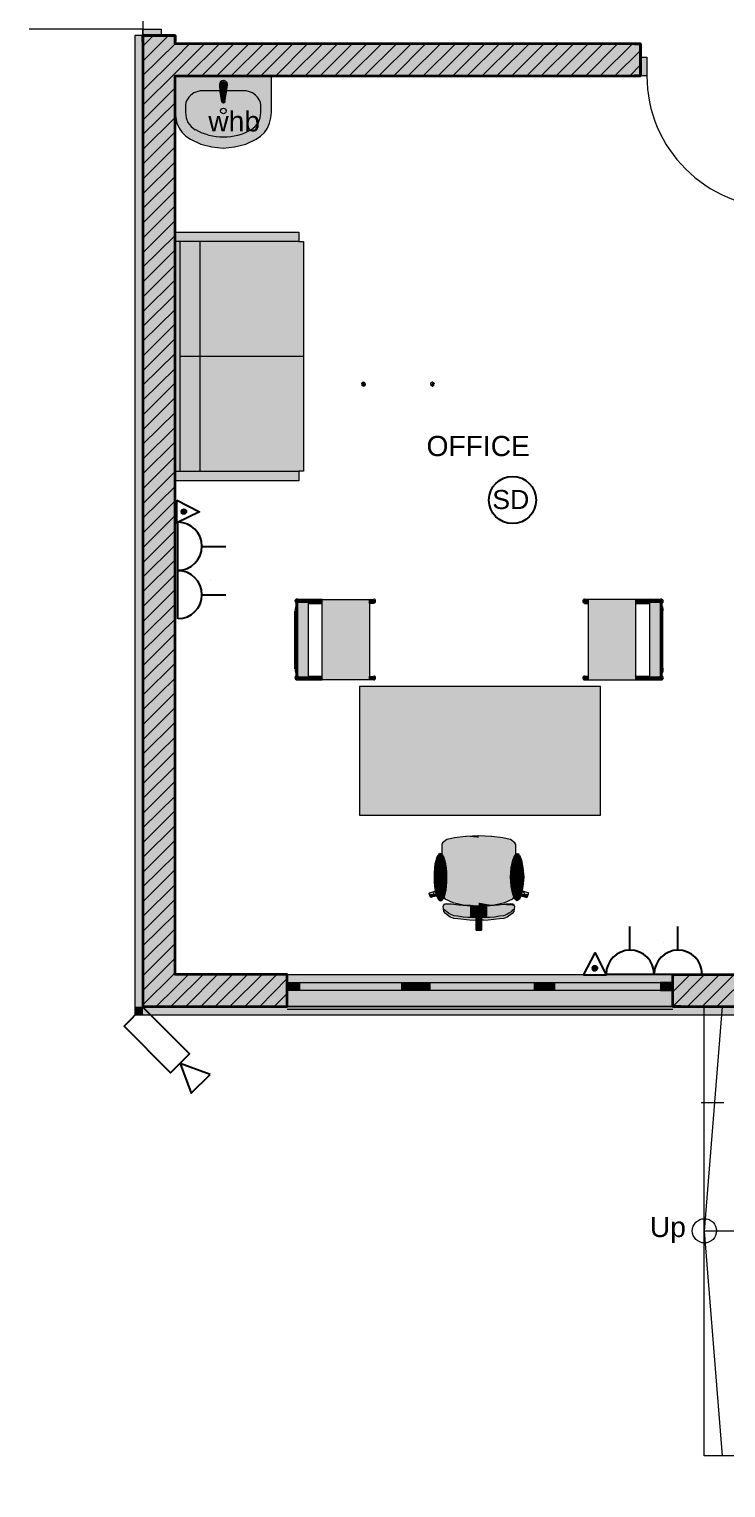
# Model space of a CAD drawing. Header units: inches. Extents: x 1845 to 54835, y 15201 to 50607.
# Drawn here: x 1845 to 10528, y 15804 to 33993 of the extents above; entities that cross this region are included whole.
import ezdxf

# ---------------------------------------------------------------- set-up
doc = ezdxf.new("R2010")
doc.units = ezdxf.units.IN
doc.header["$MEASUREMENT"] = 0
doc.layers.add('PDF_Geometry', color=7, linetype='Continuous', true_color=0xfd8379)
doc.layers.add('PDF_Solid Fills', color=7, linetype='Continuous', true_color=0xffffff)
doc.layers.add('PDF_Text', color=7, linetype='Continuous')
doc.styles.add('PDF Arial-BoldMT', font='arial.ttf')
doc.styles.add('PDF ArialMT', font='arial.ttf')

msp = doc.modelspace()

# ---------------------------------------------------------------- linework, layer by layer
at = {"layer": 'PDF_Geometry', "color": 123, "lineweight": 18, "true_color": 0x70cdbd}
msp.add_lwpolyline([(3263, 49522), (3263, 21805), (15058, 21805), (15058, 15804), (23863, 15804), (23863, 21805), (53787, 21805), (53787, 49522)], close=True, dxfattribs=at)
at = {"layer": 'PDF_Geometry', "color": 30, "lineweight": 18, "true_color": 0xff6600}
msp.add_lwpolyline([(3263, 33991), (1845, 33991)], dxfattribs=at)
at = {"layer": 'PDF_Geometry', "color": 251, "lineweight": 18, "true_color": 0x696969}
msp.add_lwpolyline([(20371, 21704), (20371, 21805), (3263, 21805), (3263, 33912), (3163, 33912), (3163, 21704), (3263, 21704)], close=True, dxfattribs=at)
at = {"layer": 'PDF_Geometry', "color": 30, "lineweight": 20, "true_color": 0xff6600}
for points in [[(3263, 33912), (3263, 33991), (3491, 33991), (3491, 33912)], [(9465, 33642), (9544, 33642), (9544, 33409), (9465, 33409)]]:
    msp.add_lwpolyline(points, close=True, dxfattribs=at)
at = {"layer": 'PDF_Geometry', "lineweight": 9}
for points in [[(3263, 33594), (3581, 33912)], [(3263, 33780), (3395, 33912)], [(3263, 33044), (3665, 33446), (4030, 33811)], [(3263, 33229), (3665, 33626), (3845, 33811)], [(3263, 33414), (3665, 33811)], [(3813, 33409), (4216, 33811)], [(3999, 33409), (4396, 33811)], [(4184, 33409), (4581, 33811)], [(4364, 33409), (4766, 33811)], [(4549, 33409), (4951, 33811)], [(4734, 33409), (5131, 33811)], [(4919, 33409), (5316, 33811)], [(5099, 33409), (5501, 33811)], [(5285, 33409), (5687, 33811)], [(5470, 33409), (5872, 33811)], [(5655, 33409), (6052, 33811)], [(5835, 33409), (6237, 33811)], [(6020, 33409), (6422, 33811)], [(6205, 33409), (6607, 33811)], [(6390, 33409), (6787, 33811)], [(6570, 33409), (6973, 33811)], [(6756, 33409), (7158, 33811)], [(6941, 33409), (7343, 33811)], [(7126, 33409), (7523, 33811)], [(7306, 33409), (7708, 33811)], [(7491, 33409), (7893, 33811)], [(7676, 33409), (8078, 33811)], [(7861, 33409), (8258, 33811)], [(8047, 33409), (8444, 33811)], [(8227, 33409), (8629, 33811)], [(8412, 33409), (8814, 33811)], [(8597, 33409), (8994, 33811)], [(8782, 33409), (9179, 33811)], [(8962, 33409), (9364, 33811)], [(9147, 33409), (9465, 33727)], [(9333, 33409), (9465, 33547)], [(3263, 32859), (3665, 33261)], [(3263, 32679), (3665, 33076)], [(3263, 32494), (3665, 32891)], [(3263, 32308), (3665, 32711)], [(3263, 32123), (3665, 32525)], [(3263, 31938), (3665, 32340)], [(3263, 31758), (3665, 32155)], [(3263, 31573), (3665, 31975)], [(3263, 31388), (3665, 31790)], [(3263, 31203), (3665, 31605)], [(3263, 31023), (3665, 31420)], [(3263, 30837), (3665, 31240)], [(3263, 30652), (3665, 31054)], [(3263, 30467), (3665, 30869)], [(3263, 30287), (3665, 30684)], [(3263, 30102), (3665, 30499)], [(3263, 29917), (3665, 30319)], [(3263, 29732), (3665, 30134)], [(3263, 29552), (3665, 29948)], [(3263, 29366), (3665, 29763)], [(3263, 29181), (3665, 29583)], [(3263, 28996), (3665, 29398)], [(3263, 28816), (3665, 29213)], [(3263, 28631), (3665, 29028)], [(3263, 28446), (3665, 28848)], [(3263, 28260), (3665, 28663)], [(3263, 28075), (3665, 28477)], [(3263, 27895), (3665, 28292)], [(3263, 27710), (3665, 28112)], [(3263, 27525), (3665, 27927)], [(3263, 27340), (3665, 27742)], [(3263, 27160), (3665, 27557)], [(3263, 26975), (3665, 27377)], [(3263, 26789), (3665, 27192)], [(3263, 26604), (3665, 27006)], [(3263, 26424), (3665, 26821)], [(3263, 26239), (3665, 26636)], [(3263, 26054), (3665, 26456)], [(3263, 25869), (3665, 26271)], [(3263, 25689), (3665, 26086)], [(3263, 25504), (3665, 25900)], [(3263, 25318), (3665, 25721)], [(3263, 25133), (3665, 25535)], [(3263, 24953), (3665, 25350)], [(3263, 24768), (3665, 25165)], [(3263, 24583), (3665, 24985)], [(3263, 24398), (3665, 24800)], [(3263, 24212), (3665, 24615)], [(3263, 24033), (3665, 24429)], [(3263, 23847), (3665, 24249)], [(3263, 23662), (3665, 24064)], [(3263, 23477), (3665, 23879)], [(3263, 23297), (3665, 23694)], [(3263, 23112), (3665, 23514)], [(3263, 22927), (3665, 23329)], [(3263, 22741), (3665, 23144)], [(3263, 22561), (3665, 22958)], [(3263, 22376), (3665, 22773)], [(3665, 22593), (3279, 22207), (3263, 22191)], [(3665, 22408), (3459, 22207), (3263, 22006)], [(3665, 22223), (3644, 22207), (3263, 21826)], [(3427, 21805), (3665, 22038), (3829, 22207)], [(3612, 21805), (3665, 21858), (4015, 22207)], [(3798, 21805), (4194, 22207)], [(3983, 21805), (4380, 22207)], [(4163, 21805), (4565, 22207)], [(4348, 21805), (4750, 22207)], [(4533, 21805), (4930, 22207)], [(9867, 21805), (10264, 22207)], [(9867, 21990), (10084, 22207)], [(9867, 22175), (9899, 22207)], [(10052, 21805), (10449, 22207)], [(10232, 21805), (10634, 22207)], [(10417, 21805), (10819, 22207)], [(4718, 21805), (5062, 22154)], [(4898, 21805), (5062, 21969)]]:
    msp.add_lwpolyline(points, dxfattribs=at)
at = {"layer": 'PDF_Geometry', "color": 7, "lineweight": 35}
for points in [[(3263, 33912), (3263, 33838), (3263, 33912), (3491, 33912), (3665, 33912), (3665, 33838), (3665, 33912), (3665, 33838)], [(3665, 33912), (3491, 33912), (3263, 33912), (3263, 33838)], [(9465, 33811), (9391, 33811), (9465, 33811), (9465, 33642), (9465, 33811), (3665, 33811), (3665, 33912), (3491, 33912), (3263, 33912), (3263, 21805), (3665, 21805), (5062, 21805)], [(9391, 33409), (9465, 33409), (9465, 33642), (9465, 33811), (9391, 33811)], [(4962, 21805), (5062, 21805), (5062, 22006), (5062, 22106), (5062, 22207), (3665, 22207), (3665, 33409), (9465, 33409), (9465, 33642), (9465, 33409), (9391, 33409), (9465, 33409)], [(9968, 21805), (9867, 21805), (9867, 22006), (9867, 22106), (9867, 22207), (11264, 22207), (11264, 33409)], [(9867, 21805), (13619, 21805)]]:
    msp.add_lwpolyline(points, dxfattribs=at)
at = {"layer": 'PDF_Geometry', "color": 39, "lineweight": 13, "true_color": 0x563838}
for points in [[(3665, 32954), (3671, 32885), (3686, 32822), (3713, 32758), (3750, 32705), (3798, 32658), (3856, 32621), (3983, 32557), (4120, 32525), (4263, 32510), (4406, 32525), (4544, 32557), (4676, 32621), (4729, 32658), (4777, 32705), (4814, 32758), (4840, 32822), (4856, 32885), (4866, 32954), (4866, 33409), (3665, 33409)], [(5205, 31462), (5205, 31345), (3665, 31345), (3665, 31462)], [(5205, 28483), (5205, 28361), (3665, 28361), (3665, 28483)], [(6089, 25879), (5496, 25879), (5496, 25922), (5496, 26832), (5496, 26879), (6089, 26879), (6089, 26832), (6089, 25922)], [(9407, 25879), (9407, 25922), (9407, 26832), (9407, 26879), (8814, 26879), (8814, 26832), (8814, 25922), (8814, 25879)], [(5962, 25795), (5962, 24191), (8967, 24191), (8967, 25795)], [(8010, 23419), (7999, 23302), (7983, 23207), (7957, 23144), (7925, 23122), (7899, 23144), (7872, 23207), (7851, 23302), (7846, 23419), (7851, 23535), (7872, 23630), (7899, 23694), (7925, 23715), (7957, 23694), (7983, 23630), (7999, 23535)], [(7200, 23075), (7306, 23064), (7449, 23059), (7592, 23064), (7697, 23075), (7787, 23085), (7846, 23091), (7877, 23085), (7893, 23059), (7888, 22990), (7867, 22964), (7803, 22921), (7761, 22905), (7708, 22900), (7565, 22884), (7449, 22879), (7332, 22884), (7189, 22900), (7137, 22905), (7094, 22921), (7036, 22964), (7015, 22990), (7004, 23059), (7020, 23085), (7052, 23091), (7110, 23085)]]:
    msp.add_lwpolyline(points, close=True, dxfattribs=at)
for points in [[(4316, 33302, 0.414774), (4266, 33352, 0.413989), (4216, 33302)], [(4299, 33196, 0.122851), (4306, 33213), (4316, 33298)], [(4237, 33223, 0.413596), (4266, 33192, 0.415008), (4295, 33221)], [(4242, 33093, 0.376902), (4266, 33072, 0.378546), (4290, 33091)], [(3917, 32741, 0.129792), (4265, 32649, 0.129816), (4616, 32741)], [(6033, 29554, 0.115938), (6036, 29565, 0.413997), (6012, 29589, 0.115895), (6002, 29586, 0.286814), (5989, 29566, 0.413989), (6012, 29542, 0.286802), (6034, 29556, -0.017979), (6001, 29588)], [(6880, 29587, 0.115895), (6870, 29590, 0.413989), (6846, 29566)], [(6851, 29566, 0.109637), (6854, 29555, 0.284416), (6875, 29542)], [(6899, 29566, 0.286802), (6885, 29587, -0.01903), (6852, 29553)], [(5180, 26886, 0.393502), (5158, 26862, 0.259088), (5169, 26842)], [(5169, 25924, 0.258064), (5158, 25903, 0.394382), (5179, 25879), (5316, 25879), (5496, 25879), (5496, 25922), (5327, 25922), (5327, 26837), (5327, 26832), (5496, 26832), (5496, 26879), (5316, 26879), (5179, 26879)], [(6139, 26838, 0.412979), (6163, 26862, 0.413736), (6139, 26886)], [(8769, 26886, 0.415393), (8746, 26862, 0.414677), (8769, 26837)], [(9724, 26879), (9587, 26879), (9407, 26879), (9407, 26832), (9576, 26832), (9576, 26837), (9576, 25922), (9407, 25922), (9407, 25879), (9587, 25879), (9724, 25879, -0.39438), (9703, 25903, 0.394414), (9726, 25880)], [(9739, 26841, 0.259032), (9751, 26861, 0.394396), (9728, 26885)], [(6139, 25879, 0.414677), (6163, 25903, 0.412962), (6139, 25927)], [(8769, 25928, 0.414664), (8746, 25904, 0.416289), (8769, 25879)], [(9728, 25879, 0.395278), (9751, 25903, 0.258096), (9739, 25923)]]:
    msp.add_lwpolyline(points, format="xyb", dxfattribs=at)
for points in [[(4216, 33298), (4221, 33213)], [(4612, 32737), (4660, 32779), (4702, 32827), (4724, 32885), (4734, 32954), (4734, 33044), (4729, 33081), (4713, 33113), (4692, 33145), (4665, 33171), (4628, 33197), (4591, 33213), (4549, 33224), (4501, 33224), (4025, 33224), (3977, 33224), (3935, 33213), (3898, 33197), (3861, 33171), (3835, 33145), (3813, 33113), (3798, 33081), (3792, 33044), (3792, 32954), (3803, 32885), (3824, 32827), (3866, 32779), (3914, 32737)], [(4226, 33192), (4242, 33086)], [(4237, 33219), (4237, 33245), (4290, 33245), (4290, 33219)], [(4284, 33086), (4300, 33192)], [(3665, 31345), (3665, 28483)], [(3723, 31345), (3723, 28483)], [(3972, 31345), (3972, 28483)], [(5205, 31345), (5263, 31345), (5263, 28483), (5205, 28483)], [(5263, 29911), (3723, 29911)], [(5168, 26837), (5168, 25922)], [(5168, 26789), (5168, 25964)], [(5189, 25922), (5189, 26837), (5189, 25922)], [(6136, 26832), (6089, 26832), (6089, 26879), (6136, 26879)], [(8766, 26832), (8814, 26832), (8814, 26879), (8766, 26879)], [(9714, 25922), (9714, 26837), (9714, 25922)], [(9735, 25922), (9735, 26837)], [(9735, 26789), (9735, 25964)], [(5158, 26017), (5158, 26736)], [(9745, 26017), (9745, 26736)], [(6136, 25879), (6089, 25879), (6089, 25922), (6136, 25922)], [(8766, 25879), (8814, 25879), (8814, 25922), (8766, 25922)], [(7978, 23186), (7909, 23207), (7909, 23276), (7909, 23694), (7909, 23768), (7909, 23826), (7899, 23847), (7846, 23890), (7840, 23890), (7750, 23911), (7613, 23927), (7608, 23927), (7449, 23932), (7290, 23927), (7285, 23927), (7147, 23911), (7057, 23890), (7052, 23890), (6999, 23847), (6988, 23826), (6988, 23768), (6988, 23694), (6988, 23276), (6988, 23207), (6920, 23186)], [(6988, 23276), (6904, 23244), (6893, 23239), (6888, 23228), (6883, 23218), (6883, 23207), (6888, 23196), (6898, 23191), (6909, 23186), (6920, 23186), (6851, 23165), (6846, 23170), (6830, 23212), (6835, 23223), (6904, 23244)], [(6988, 23207), (7025, 23149), (7126, 23101), (7274, 23069), (7348, 23069), (7449, 23059), (7549, 23069), (7623, 23069), (7772, 23101), (7872, 23149), (7909, 23207)], [(7909, 23276), (7994, 23244), (8004, 23239), (8010, 23228), (8015, 23218), (8015, 23207), (8010, 23196), (7999, 23191), (7988, 23186), (7978, 23186), (8047, 23165), (8052, 23170), (8068, 23212), (8068, 23223), (7994, 23244)], [(7888, 23017), (7877, 23011), (7867, 23001), (7851, 22985), (7824, 22969), (7798, 22953), (7756, 22937), (7708, 22932), (7645, 22921), (7581, 22916), (7512, 22916), (7449, 22911), (7385, 22916), (7316, 22916), (7253, 22921), (7189, 22932), (7142, 22937), (7100, 22953), (7073, 22969), (7052, 22985), (7031, 23001), (7020, 23011), (7010, 23017)], [(7348, 23069), (7348, 22990), (7348, 22932), (7417, 22932), (7449, 22932), (7481, 22932), (7549, 22932), (7549, 22990), (7549, 23069)], [(7481, 22932), (7481, 22831), (7475, 22821), (7470, 22810), (7459, 22805), (7449, 22800), (7438, 22805), (7428, 22810), (7422, 22821), (7417, 22831), (7417, 22932)], [(7481, 22831), (7481, 22757), (7475, 22752), (7449, 22752), (7422, 22752), (7417, 22757), (7417, 22831)]]:
    msp.add_lwpolyline(points, dxfattribs=at)
at = {"layer": 'PDF_Geometry', "color": 7, "lineweight": 0, "true_color": 0xffffff}
for points in [[(6031, 29552), (5988, 29552), (6031, 29552)], [(6893, 29552), (6846, 29552), (6893, 29552)], [(7020, 23662), (6925, 23662), (7020, 23662)], [(6994, 23704), (6946, 23704), (6994, 23704)], [(7973, 23662), (7883, 23662), (7973, 23662)], [(7951, 23704), (7904, 23704), (7951, 23704)], [(7047, 23509), (6893, 23509), (7047, 23509)], [(7036, 23593), (6904, 23593), (7036, 23593)], [(8004, 23509), (7851, 23509), (8004, 23509)], [(7994, 23593), (7861, 23593), (7994, 23593)], [(7052, 23419), (6888, 23419), (7052, 23419)], [(7047, 23329), (6893, 23329), (7047, 23329)], [(8010, 23419), (7846, 23419), (8010, 23419)], [(8004, 23329), (7851, 23329), (8004, 23329)], [(7036, 23244), (6904, 23244), (7036, 23244)], [(7020, 23175), (6925, 23175), (7020, 23175)], [(7994, 23244), (7861, 23244), (7994, 23244)], [(7973, 23175), (7883, 23175), (7973, 23175)]]:
    msp.add_lwpolyline(points, dxfattribs=at)
at = {"layer": 'PDF_Geometry', "color": 1, "lineweight": 25}
for points in [[(3686, 28118), (3967, 27975), (3686, 27837)], [(3787, 27996), (3750, 27959), (3787, 27996), (3750, 27959), (3787, 27996), (3750, 27959)], [(3798, 27980), (3766, 27948), (3798, 27980), (3766, 27948), (3798, 27980), (3766, 27948)], [(8756, 22196), (8899, 22477), (9036, 22196)], [(8867, 22286), (8899, 22249), (8867, 22286), (8904, 22255), (8867, 22286), (8904, 22255)], [(8867, 22281), (8899, 22249), (8867, 22281), (8899, 22249)]]:
    msp.add_lwpolyline(points, close=True, dxfattribs=at)
for points in [[(3697, 26641), (3697, 27842)], [(3755, 28001), (3745, 27991)], [(3761, 28001), (3745, 27985), (3761, 28001), (3745, 27985), (3766, 28001), (3745, 27980), (3766, 28001), (3745, 27980), (3771, 28001), (3745, 27975), (3771, 28001), (3745, 27975), (3771, 28001), (3745, 27975), (3776, 28001), (3745, 27969), (3776, 28001), (3745, 27969), (3776, 28001), (3745, 27969), (3782, 28001), (3745, 27964), (3782, 28001), (3745, 27964), (3782, 28001), (3745, 27964), (3782, 28001), (3745, 27964), (3787, 28001), (3745, 27959), (3787, 28001)], [(3755, 27996), (3750, 27991)], [(3750, 27959), (3792, 27996), (3750, 27954), (3792, 27996), (3750, 27954), (3792, 27996)], [(3750, 27954), (3792, 27991), (3755, 27954), (3792, 27991), (3755, 27954), (3792, 27991), (3755, 27954), (3792, 27991)], [(3755, 27954), (3798, 27991), (3755, 27948), (3798, 27985), (3761, 27948), (3798, 27985), (3761, 27948), (3798, 27985), (3761, 27948), (3798, 27985), (3761, 27948)], [(3798, 27975), (3771, 27948), (3798, 27975), (3771, 27948), (3798, 27975), (3771, 27948), (3798, 27969), (3776, 27948), (3798, 27969), (3776, 27948), (3798, 27969)], [(3798, 27964), (3782, 27948), (3798, 27964), (3782, 27948)], [(3792, 27959), (3787, 27954)], [(3999, 27541), (4295, 27541)], [(4099, 27123), (4099, 27123)], [(3999, 26938), (4295, 26938)], [(9333, 22503), (9333, 22805)], [(9930, 22503), (9930, 22805)], [(9751, 22604), (9751, 22604)], [(8867, 22292), (8904, 22255), (8867, 22292)], [(8867, 22276), (8893, 22249), (8867, 22276), (8893, 22249), (8867, 22281), (8893, 22249)], [(8888, 22255), (8867, 22276), (8888, 22249)], [(8883, 22255), (8867, 22270), (8888, 22255), (8867, 22270)], [(8915, 22255), (8872, 22297), (8915, 22260), (8872, 22297), (8915, 22260), (8877, 22297), (8915, 22260), (8877, 22302), (8915, 22260), (8877, 22302), (8915, 22260)], [(8904, 22255), (8872, 22292), (8909, 22255), (8872, 22292), (8909, 22255), (8872, 22292), (8909, 22255), (8872, 22297), (8909, 22255), (8872, 22297), (8909, 22255)], [(8872, 22265), (8883, 22255), (8872, 22265)], [(8872, 22260), (8877, 22260)], [(8920, 22265), (8883, 22307), (8920, 22270), (8883, 22307)], [(8899, 22307), (8925, 22286)], [(8904, 22307), (8920, 22286), (8904, 22307), (8920, 22286)], [(8904, 22302), (8920, 22292), (8909, 22302), (8920, 22297)], [(10232, 22207), (9031, 22207)]]:
    msp.add_lwpolyline(points, dxfattribs=at)
at = {"layer": 'PDF_Geometry', "color": 39, "lineweight": 13, "true_color": 0x563838}
for points in [[(5205, 26861, -0.25903), (5194, 26842, 0.259088), (5205, 26862, 0.394385), (5183, 26886, -0.39439)], [(5337, 26861, 0.39439), (5315, 26885, -0.394385)], [(5326, 26842, 0.259088), (5338, 26862, -0.25903)], [(9593, 26885, 0.393524), (9571, 26861, -0.393502)], [(9571, 26862, 0.259088), (9582, 26842, -0.259032)], [(9725, 26886, 0.393502), (9703, 26862, 0.259088), (9715, 26842, -0.259088), (9703, 26862, -0.393524)], [(5183, 25879, 0.395286), (5205, 25903, 0.258105), (5194, 25923, -0.258105), (5205, 25903, -0.395301)], [(5315, 25880, 0.395301), (5338, 25904, -0.395301)], [(5337, 25903, 0.258105), (5326, 25923, -0.258105)], [(9582, 25923, 0.258096), (9571, 25903, -0.258096)], [(9571, 25903, 0.39438), (9593, 25879, -0.394414)], [(9714, 25923, 0.258096), (9703, 25903, -0.258064)]]:
    msp.add_lwpolyline(points, format="xyb", close=True, dxfattribs=at)
at = {"layer": 'PDF_Geometry', "color": 1, "lineweight": 25}
msp.add_lwpolyline([(10233, 22210, 1), (9635, 22210, 1), (9037, 22210)], format="xyb", dxfattribs=at)
at = {"layer": 'PDF_Geometry', "color": 7, "lineweight": 13}
for points in [[(5062, 22207), (9867, 22207), (9867, 22106), (9867, 22006), (9867, 22106), (9714, 22106), (9714, 22006), (9867, 22006), (9867, 21805), (5062, 21805), (5062, 22006), (5062, 22106)], [(5062, 22106), (5216, 22106), (5216, 22006), (5062, 22006)], [(6666, 22106), (6840, 22106), (6840, 22006), (6666, 22006), (6491, 22006), (6491, 22106)], [(8264, 22106), (8391, 22106), (8391, 22006), (8264, 22006), (8142, 22006), (8142, 22106)], [(15058, 21805), (15058, 16201), (10259, 16201), (10259, 21805)]]:
    msp.add_lwpolyline(points, close=True, dxfattribs=at)
for points in [[(5216, 22106), (6491, 22106)], [(6840, 22106), (8142, 22106)], [(8391, 22106), (9714, 22106)], [(6491, 22006), (5216, 22006)], [(8142, 22006), (6840, 22006)], [(9714, 22006), (8391, 22006)], [(5062, 21805), (4962, 21805)], [(9867, 21805), (9968, 21805)], [(14688, 19371), (15058, 19006), (10259, 19006)]]:
    msp.add_lwpolyline(points, dxfattribs=at)
at = {"layer": 'PDF_Geometry', "color": 6, "lineweight": 25}
for points in [[(3263, 21799), (3845, 21217), (3607, 20979), (3030, 21561)], [(4099, 20958), (3729, 21096), (3866, 20725)]]:
    msp.add_lwpolyline(points, close=True, dxfattribs=at)
at = {"layer": 'PDF_Geometry', "color": 251, "lineweight": 18, "true_color": 0x696969}
for points in [[(9867, 21805), (5062, 21805)], [(5062, 21773), (9867, 21773)]]:
    msp.add_lwpolyline(points, dxfattribs=at)
at = {"layer": 'PDF_Geometry', "color": 253, "lineweight": 18, "true_color": 0xaaaaaa}
msp.add_lwpolyline([(10481, 21805), (10259, 19006), (10481, 16201)], dxfattribs=at)
at = {"layer": 'PDF_Geometry', "color": 23, "lineweight": 13, "true_color": 0xbf8080}
msp.add_lwpolyline([(10502, 20604), (10222, 20604)], dxfattribs=at)
at = {"layer": 'PDF_Geometry', "color": 39, "lineweight": 13, "true_color": 0x563838}
msp.add_circle((4266, 32973), 34.4, dxfattribs=at)
at = {"layer": 'PDF_Geometry', "color": 4, "lineweight": 25}
msp.add_circle((7870, 28121), 294, dxfattribs=at)
at = {"layer": 'PDF_Geometry', "color": 1, "lineweight": 25}
for centre in [(3774, 27978), (8896, 22285)]:
    msp.add_circle(centre, 29.1, dxfattribs=at)
at = {"layer": 'PDF_Geometry', "color": 7, "lineweight": 13}
msp.add_circle((10262, 19009), 151, dxfattribs=at)
at = {"layer": 'PDF_Geometry', "color": 30, "lineweight": 18, "true_color": 0xff6600}
msp.add_arc((11187, 33412), 1643, 180, 270, dxfattribs=at)
at = {"layer": 'PDF_Geometry', "color": 39, "lineweight": 13, "true_color": 0x563838}
for centre, radius, start, end in [((4266, 33221), 45, 185.5714, 212.7446), ((4266, 33217), 39.7, 212.5469, 270.0055), ((4266, 33221), 39.7, 269.9882, 327.3241), ((6869, 29565), 23.8, 270.0196, 359.9773), ((5282, 26739), 124, 154.5723, 180.0056), ((9626, 26739), 124, 359.994, 25.4274), ((5282, 26019), 124, 179.9944, 205.4277), ((9626, 26019), 124, 334.5726, 0.006)]:
    msp.add_arc(centre, radius, start, end, dxfattribs=at)
at = {"layer": 'PDF_Geometry', "color": 1, "lineweight": 25}
for centre, radius, start, end in [((3700, 27545), 299, 270, 90), ((3700, 26941), 299, 270, 90), ((8880, 22262), 39.8, 356.1859, 86.1859)]:
    msp.add_arc(centre, radius, start, end, dxfattribs=at)
at = {"layer": 'PDF_Geometry', "color": 39, "lineweight": 13, "true_color": 0x563838}
msp.add_ellipse((6972, 23418), major_axis=(-3, 295), ratio=0.272537, start_param=1.969312, end_param=8.252497, dxfattribs=at)
at = {"layer": 'PDF_Geometry', "color": 1, "lineweight": 25}
msp.add_ellipse((8907, 22289), major_axis=(-16.7, 16.7), ratio=0.522233, start_param=2.832668, end_param=3.795216, dxfattribs=at)
at = {"layer": 'PDF_Solid Fills', "transparency": 33554559}
for points in [[(3263, 21805), (3263, 33912), (3163, 21805)], [(3263, 33912), (3163, 21805), (3163, 33912)], [(3263, 33912), (3263, 33991), (3491, 33912)], [(3263, 33991), (3491, 33912), (3491, 33991)], [(3263, 22207), (3665, 22207), (3263, 33912)], [(3665, 22207), (3263, 33912), (3665, 33912)], [(3665, 33409), (9465, 33409), (3665, 33811)], [(9465, 33409), (3665, 33811), (9465, 33811)], [(9465, 33642), (9544, 33642), (9465, 33409)], [(9544, 33642), (9465, 33409), (9544, 33409)], [(4866, 33409), (3665, 33409), (4866, 32954)], [(3665, 33409), (4866, 32954), (3665, 32954)], [(4226, 33330), (4316, 33298), (4216, 33298)], [(4316, 33298), (4216, 33298), (4306, 33213)], [(4216, 33298), (4306, 33213), (4221, 33213)], [(4263, 33346), (4300, 33330), (4226, 33330)], [(4300, 33330), (4226, 33330), (4316, 33298)], [(4306, 33213), (4221, 33213), (4300, 33192)], [(4221, 33213), (4300, 33192), (4226, 33192)], [(4300, 33192), (4226, 33192), (4284, 33086)], [(4226, 33192), (4284, 33086), (4242, 33086)], [(4866, 32954), (3665, 32954), (4856, 32885)], [(3665, 32954), (4856, 32885), (3671, 32885)], [(4242, 33086), (4247, 33076), (4279, 33076)], [(4242, 33086), (4284, 33086), (4279, 33076)], [(4247, 33076), (4279, 33076), (4263, 33065)], [(4856, 32885), (3671, 32885), (4840, 32822)], [(3671, 32885), (4840, 32822), (3686, 32822)], [(4840, 32822), (3686, 32822), (4814, 32758)], [(3686, 32822), (4814, 32758), (3713, 32758)], [(4814, 32758), (3713, 32758), (4777, 32705)], [(3713, 32758), (4777, 32705), (3750, 32705)], [(4777, 32705), (3750, 32705), (4729, 32658)], [(3750, 32705), (4729, 32658), (3798, 32658)], [(4729, 32658), (3798, 32658), (4676, 32621)], [(3798, 32658), (4676, 32621), (3856, 32621)], [(4676, 32621), (3856, 32621), (4544, 32557)], [(3856, 32621), (4544, 32557), (3983, 32557)], [(3983, 32557), (4120, 32525), (4406, 32525)], [(3983, 32557), (4544, 32557), (4406, 32525)], [(4120, 32525), (4406, 32525), (4263, 32510)], [(5205, 31462), (3665, 31462), (5205, 31345)], [(3665, 31462), (5205, 31345), (3665, 31345)], [(5263, 31345), (3665, 31345), (5263, 28483)], [(3665, 31345), (5263, 28483), (3665, 28483)], [(5999, 29583), (6015, 29573), (5988, 29573)], [(6015, 29573), (5988, 29573), (6031, 29552)], [(5988, 29573), (6031, 29552), (5988, 29552)], [(5988, 29552), (6031, 29552), (6031, 29552)], [(5988, 29552), (5999, 29541), (6020, 29541)], [(5988, 29552), (6031, 29552), (6020, 29541)], [(5999, 29541), (6020, 29541), (6020, 29536)], [(6867, 29573), (6893, 29552), (6846, 29552)], [(6846, 29552), (6893, 29552), (6893, 29552)], [(6846, 29552), (6861, 29541), (6877, 29541)], [(6846, 29552), (6893, 29552), (6877, 29541)], [(6861, 29541), (6877, 29541), (6861, 29536)], [(6883, 29583), (6893, 29573), (6867, 29573)], [(6893, 29573), (6867, 29573), (6893, 29552)], [(5205, 28483), (3665, 28483), (5205, 28361)], [(3665, 28483), (5205, 28361), (3665, 28361)], [(5163, 26869), (5200, 26853), (5158, 26853)], [(5200, 26853), (5158, 26853), (5189, 26837)], [(5158, 26853), (5189, 26837), (5168, 26837)], [(5168, 26789), (5158, 26736), (5168, 25964)], [(5179, 26879), (5195, 26869), (5163, 26869)], [(5195, 26869), (5163, 26869), (5200, 26853)], [(5189, 26837), (5168, 26837), (5189, 25922)], [(5168, 26837), (5189, 25922), (5168, 25922)], [(5316, 26879), (5179, 26879), (5332, 26869)], [(5179, 26879), (5332, 26869), (5195, 26869)], [(5200, 26853), (5327, 26837), (5189, 26837)], [(5327, 26837), (5189, 26837), (5327, 25922)], [(5189, 26837), (5327, 25922), (5189, 25922)], [(5332, 26869), (5195, 26869), (5337, 26853)], [(5195, 26869), (5337, 26853), (5200, 26853)], [(5337, 26853), (5200, 26853), (5327, 26837)], [(5496, 26879), (5316, 26879), (5496, 26869)], [(5316, 26879), (5496, 26869), (5332, 26869)], [(5337, 26853), (5496, 26837), (5327, 26837)], [(5496, 26837), (5327, 26837), (5496, 26832)], [(5327, 26837), (5496, 26832), (5327, 26832)], [(5496, 26869), (5332, 26869), (5496, 26853)], [(5332, 26869), (5496, 26853), (5337, 26853)], [(5496, 26853), (5337, 26853), (5496, 26837)], [(6089, 26879), (5496, 26879), (6089, 26832)], [(5496, 26879), (6089, 26832), (5496, 26832)], [(6089, 26832), (5496, 26832), (6089, 25922)], [(5496, 26832), (6089, 25922), (5496, 25922)], [(6136, 26879), (6089, 26879), (6152, 26874)], [(6089, 26879), (6152, 26874), (6089, 26874)], [(6152, 26874), (6089, 26874), (6158, 26858)], [(6089, 26874), (6158, 26858), (6089, 26858)], [(6158, 26858), (6089, 26858), (6152, 26842)], [(6089, 26858), (6152, 26842), (6089, 26842)], [(6152, 26842), (6089, 26842), (6136, 26832)], [(6089, 26842), (6136, 26832), (6089, 26832)], [(8750, 26874), (8814, 26858), (8745, 26858)], [(8814, 26858), (8745, 26858), (8814, 26842)], [(8745, 26858), (8814, 26842), (8750, 26842)], [(8766, 26879), (8814, 26874), (8750, 26874)], [(8814, 26874), (8750, 26874), (8814, 26858)], [(8814, 26842), (8750, 26842), (8814, 26832)], [(8750, 26842), (8814, 26832), (8766, 26832)], [(8814, 26879), (8766, 26879), (8814, 26874)], [(9407, 26879), (8814, 26879), (9407, 26832)], [(8814, 26879), (9407, 26832), (8814, 26832)], [(9407, 26832), (8814, 26832), (9407, 25922)], [(8814, 26832), (9407, 25922), (8814, 25922)], [(9587, 26879), (9407, 26879), (9571, 26869)], [(9407, 26879), (9571, 26869), (9407, 26869)], [(9571, 26869), (9407, 26869), (9565, 26853)], [(9407, 26869), (9565, 26853), (9407, 26853)], [(9565, 26853), (9407, 26853), (9576, 26837)], [(9407, 26853), (9576, 26837), (9407, 26837)], [(9576, 26837), (9407, 26837), (9576, 26832)], [(9407, 26837), (9576, 26832), (9407, 26832)], [(9571, 26869), (9703, 26853), (9565, 26853)], [(9703, 26853), (9565, 26853), (9714, 26837)], [(9565, 26853), (9714, 26837), (9576, 26837)], [(9587, 26879), (9708, 26869), (9571, 26869)], [(9708, 26869), (9571, 26869), (9703, 26853)], [(9714, 26837), (9576, 26837), (9714, 25922)], [(9576, 26837), (9714, 25922), (9576, 25922)], [(9724, 26879), (9587, 26879), (9708, 26869)], [(9708, 26869), (9745, 26853), (9703, 26853)], [(9745, 26853), (9703, 26853), (9735, 26837)], [(9703, 26853), (9735, 26837), (9714, 26837)], [(9724, 26879), (9740, 26869), (9708, 26869)], [(9740, 26869), (9708, 26869), (9745, 26853)], [(9735, 26837), (9714, 26837), (9735, 25922)], [(9714, 26837), (9735, 25922), (9714, 25922)], [(9735, 26789), (9745, 26736), (9735, 25964)], [(5158, 26736), (5168, 25964), (5158, 26017)], [(9745, 26736), (9735, 25964), (9745, 26017)], [(5168, 25922), (5200, 25906), (5158, 25906)], [(5158, 25906), (5163, 25885), (5195, 25885)], [(5158, 25906), (5200, 25906), (5195, 25885)], [(5163, 25885), (5195, 25885), (5179, 25879)], [(5189, 25922), (5168, 25922), (5200, 25906)], [(5195, 25885), (5316, 25879), (5179, 25879)], [(5327, 25922), (5189, 25922), (5337, 25906)], [(5189, 25922), (5337, 25906), (5200, 25906)], [(5200, 25906), (5332, 25885), (5195, 25885)], [(5332, 25885), (5195, 25885), (5316, 25879)], [(5337, 25906), (5200, 25906), (5332, 25885)], [(5332, 25885), (5496, 25879), (5316, 25879)], [(5327, 25922), (5496, 25922), (5496, 25922)], [(5496, 25922), (5496, 25922), (5327, 25922)], [(5496, 25922), (5327, 25922), (5496, 25906)], [(5327, 25922), (5496, 25906), (5337, 25906)], [(5337, 25906), (5496, 25885), (5332, 25885)], [(5496, 25885), (5332, 25885), (5496, 25879)], [(5496, 25906), (5337, 25906), (5496, 25885)], [(6089, 25922), (5496, 25922), (6089, 25879)], [(5496, 25922), (6089, 25879), (5496, 25879)], [(6136, 25922), (6089, 25922), (6152, 25916)], [(6089, 25922), (6152, 25916), (6089, 25916)], [(6152, 25916), (6089, 25916), (6158, 25900)], [(6089, 25916), (6158, 25900), (6089, 25900)], [(6158, 25900), (6089, 25900), (6152, 25885)], [(6089, 25900), (6152, 25885), (6089, 25885)], [(6152, 25885), (6089, 25885), (6136, 25879)], [(6089, 25885), (6136, 25879), (6089, 25879)], [(8750, 25916), (8814, 25900), (8745, 25900)], [(8814, 25900), (8745, 25900), (8814, 25885)], [(8745, 25900), (8814, 25885), (8750, 25885)], [(8766, 25922), (8814, 25916), (8750, 25916)], [(8814, 25916), (8750, 25916), (8814, 25900)], [(8814, 25885), (8750, 25885), (8814, 25879)], [(8750, 25885), (8814, 25879), (8766, 25879)], [(8814, 25922), (8766, 25922), (8814, 25916)], [(9407, 25922), (8814, 25922), (9407, 25879)], [(8814, 25922), (9407, 25879), (8814, 25879)], [(9407, 25922), (9576, 25922), (9576, 25922)], [(9576, 25922), (9576, 25922), (9407, 25922)], [(9576, 25922), (9407, 25922), (9565, 25906)], [(9407, 25922), (9565, 25906), (9407, 25906)], [(9565, 25906), (9407, 25906), (9571, 25885)], [(9407, 25906), (9571, 25885), (9407, 25885)], [(9571, 25885), (9407, 25885), (9587, 25879)], [(9407, 25885), (9587, 25879), (9407, 25879)], [(9576, 25922), (9703, 25906), (9565, 25906)], [(9703, 25906), (9565, 25906), (9708, 25885)], [(9565, 25906), (9708, 25885), (9571, 25885)], [(9708, 25885), (9571, 25885), (9724, 25879)], [(9571, 25885), (9724, 25879), (9587, 25879)], [(9714, 25922), (9576, 25922), (9703, 25906)], [(9714, 25922), (9745, 25906), (9703, 25906)], [(9703, 25906), (9708, 25885), (9740, 25885)], [(9703, 25906), (9745, 25906), (9740, 25885)], [(9708, 25885), (9740, 25885), (9724, 25879)], [(9735, 25922), (9714, 25922), (9745, 25906)], [(8967, 25795), (8967, 24191), (5962, 25795)], [(8967, 24191), (5962, 25795), (5962, 24191)], [(6999, 23847), (7449, 23826), (6988, 23826)], [(7052, 23890), (7449, 23847), (6999, 23847)], [(7449, 23847), (6999, 23847), (7449, 23826)], [(7449, 23890), (7057, 23890), (7052, 23890)], [(7449, 23890), (7052, 23890), (7449, 23847)], [(7147, 23911), (7449, 23890), (7057, 23890)], [(7057, 23890), (7449, 23890), (7449, 23890)], [(7285, 23927), (7449, 23911), (7147, 23911)], [(7449, 23911), (7147, 23911), (7449, 23890)], [(7449, 23927), (7290, 23927), (7285, 23927)], [(7449, 23927), (7285, 23927), (7449, 23911)], [(7449, 23932), (7449, 23927), (7290, 23927)], [(7290, 23927), (7449, 23927), (7449, 23927)], [(7449, 23932), (7608, 23927), (7449, 23927)], [(7613, 23927), (7613, 23927), (7449, 23927)], [(7613, 23927), (7449, 23927), (7608, 23927)], [(7613, 23927), (7449, 23927), (7750, 23911)], [(7449, 23927), (7750, 23911), (7449, 23911)], [(7750, 23911), (7449, 23911), (7840, 23890)], [(7449, 23911), (7840, 23890), (7449, 23890)], [(7846, 23890), (7846, 23890), (7449, 23890)], [(7846, 23890), (7449, 23890), (7840, 23890)], [(7846, 23890), (7449, 23890), (7899, 23847)], [(7449, 23890), (7899, 23847), (7449, 23847)], [(7899, 23847), (7449, 23847), (7909, 23826)], [(7449, 23847), (7909, 23826), (7449, 23826)], [(6925, 23662), (7036, 23593), (6904, 23593)], [(6946, 23704), (7020, 23662), (6925, 23662)], [(6925, 23662), (7020, 23662), (7020, 23662)], [(7020, 23662), (6925, 23662), (7036, 23593)], [(6973, 23715), (6994, 23704), (6946, 23704)], [(6946, 23704), (6994, 23704), (6994, 23704)], [(6994, 23704), (6946, 23704), (7020, 23662)], [(7449, 23826), (6988, 23826), (7449, 23768)], [(6988, 23826), (7449, 23768), (6988, 23768)], [(7449, 23768), (6988, 23768), (7449, 23694)], [(6988, 23768), (7449, 23694), (6988, 23694)], [(7449, 23694), (6988, 23694), (7449, 23276)], [(6988, 23694), (7449, 23276), (6988, 23276)], [(7909, 23826), (7449, 23826), (7909, 23768)], [(7449, 23826), (7909, 23768), (7449, 23768)], [(7909, 23768), (7449, 23768), (7909, 23694)], [(7449, 23768), (7909, 23694), (7449, 23694)], [(7909, 23694), (7449, 23694), (7909, 23276)], [(7449, 23694), (7909, 23276), (7449, 23276)], [(7883, 23662), (7994, 23593), (7861, 23593)], [(7904, 23704), (7973, 23662), (7883, 23662)], [(7883, 23662), (7973, 23662), (7973, 23662)], [(7973, 23662), (7883, 23662), (7994, 23593)], [(7925, 23715), (7951, 23704), (7904, 23704)], [(7904, 23704), (7951, 23704), (7951, 23704)], [(7951, 23704), (7904, 23704), (7973, 23662)], [(6893, 23509), (7052, 23419), (6888, 23419)], [(6904, 23593), (7047, 23509), (6893, 23509)], [(6893, 23509), (7047, 23509), (7047, 23509)], [(7047, 23509), (6893, 23509), (7052, 23419)], [(6904, 23593), (7036, 23593), (7036, 23593)], [(7036, 23593), (6904, 23593), (7047, 23509)], [(7851, 23509), (8010, 23419), (7846, 23419)], [(7861, 23593), (8004, 23509), (7851, 23509)], [(7851, 23509), (8004, 23509), (8004, 23509)], [(8004, 23509), (7851, 23509), (8010, 23419)], [(7861, 23593), (7994, 23593), (7994, 23593)], [(7994, 23593), (7861, 23593), (8004, 23509)], [(6888, 23419), (7052, 23419), (7052, 23419)], [(7052, 23419), (6888, 23419), (7047, 23329)], [(6888, 23419), (7047, 23329), (6893, 23329)], [(6893, 23329), (7047, 23329), (7047, 23329)], [(7047, 23329), (6893, 23329), (7036, 23244)], [(6893, 23329), (7036, 23244), (6904, 23244)], [(7846, 23419), (8010, 23419), (8010, 23419)], [(8010, 23419), (7846, 23419), (8004, 23329)], [(7846, 23419), (8004, 23329), (7851, 23329)], [(7851, 23329), (8004, 23329), (8004, 23329)], [(8004, 23329), (7851, 23329), (7994, 23244)], [(7851, 23329), (7994, 23244), (7861, 23244)], [(6835, 23223), (7449, 23212), (6830, 23212)], [(7449, 23212), (6830, 23212), (7449, 23207)], [(6830, 23212), (7449, 23207), (6830, 23207)], [(6988, 23207), (6830, 23207), (6920, 23186)], [(6830, 23207), (6920, 23186), (6835, 23186)], [(6904, 23244), (7449, 23223), (6835, 23223)], [(7449, 23223), (6835, 23223), (7449, 23212)], [(6835, 23186), (6846, 23170), (6861, 23170)], [(6835, 23186), (6920, 23186), (6861, 23170)], [(6846, 23170), (6861, 23170), (6851, 23165)], [(6988, 23276), (7449, 23244), (6904, 23244)], [(7449, 23244), (6904, 23244), (7449, 23223)], [(6904, 23244), (7036, 23244), (7036, 23244)], [(7036, 23244), (6904, 23244), (7020, 23175)], [(6904, 23244), (7020, 23175), (6925, 23175)], [(6925, 23175), (7020, 23175), (7020, 23175)], [(7020, 23175), (6925, 23175), (6994, 23133)], [(6925, 23175), (6994, 23133), (6946, 23133)], [(6994, 23133), (6946, 23133), (6973, 23122)], [(6946, 23133), (6994, 23133), (6994, 23133)], [(6994, 23133), (6994, 23133), (6946, 23133)], [(7449, 23276), (6988, 23276), (7449, 23244)], [(7449, 23207), (6988, 23207), (7449, 23149)], [(6988, 23207), (7449, 23149), (7025, 23149)], [(7449, 23149), (7025, 23149), (7449, 23101)], [(7025, 23149), (7449, 23101), (7126, 23101)], [(7449, 23101), (7126, 23101), (7449, 23069)], [(7126, 23101), (7449, 23069), (7274, 23069)], [(7909, 23276), (7449, 23276), (7994, 23244)], [(7449, 23276), (7994, 23244), (7449, 23244)], [(7994, 23244), (7449, 23244), (8068, 23223)], [(7449, 23244), (8068, 23223), (7449, 23223)], [(8068, 23223), (7449, 23223), (8068, 23212)], [(7449, 23223), (8068, 23212), (7449, 23212)], [(8068, 23212), (7449, 23212), (8068, 23207)], [(7449, 23212), (8068, 23207), (7449, 23207)], [(7909, 23207), (7449, 23207), (7872, 23149)], [(7449, 23207), (7872, 23149), (7449, 23149)], [(7872, 23149), (7449, 23149), (7772, 23101)], [(7449, 23149), (7772, 23101), (7449, 23101)], [(7772, 23101), (7449, 23101), (7623, 23069)], [(7449, 23101), (7623, 23069), (7449, 23069)], [(7861, 23244), (7994, 23244), (7994, 23244)], [(7994, 23244), (7861, 23244), (7973, 23175)], [(7861, 23244), (7973, 23175), (7883, 23175)], [(7883, 23175), (7973, 23175), (7973, 23175)], [(7973, 23175), (7883, 23175), (7951, 23133)], [(7883, 23175), (7951, 23133), (7904, 23133)], [(7951, 23133), (7904, 23133), (7925, 23122)], [(7904, 23133), (7951, 23133), (7951, 23133)], [(7951, 23133), (7951, 23133), (7904, 23133)], [(8068, 23207), (7909, 23207), (8063, 23186)], [(7909, 23207), (8063, 23186), (7978, 23186)], [(7978, 23186), (8036, 23170), (8052, 23170)], [(7978, 23186), (8063, 23186), (8052, 23170)], [(8036, 23170), (8052, 23170), (8047, 23165)], [(7010, 23064), (7401, 23059), (7004, 23059)], [(7449, 23059), (7449, 23059), (7004, 23059)], [(7449, 23059), (7004, 23059), (7401, 23059)], [(7449, 23059), (7004, 23059), (7449, 22990)], [(7004, 23059), (7449, 22990), (7015, 22990)], [(7015, 23075), (7306, 23064), (7010, 23064)], [(7306, 23064), (7010, 23064), (7401, 23059)], [(7020, 23085), (7200, 23075), (7015, 23075)], [(7200, 23075), (7015, 23075), (7306, 23064)], [(7449, 22990), (7015, 22990), (7449, 22964)], [(7015, 22990), (7449, 22964), (7036, 22964)], [(7025, 23085), (7121, 23085), (7020, 23085)], [(7121, 23085), (7020, 23085), (7200, 23075)], [(7052, 23091), (7110, 23085), (7025, 23085)], [(7110, 23085), (7025, 23085), (7121, 23085)], [(7449, 22964), (7036, 22964), (7449, 22921)], [(7036, 22964), (7449, 22921), (7094, 22921)], [(7449, 22921), (7094, 22921), (7449, 22905)], [(7094, 22921), (7449, 22905), (7137, 22905)], [(7449, 23069), (7274, 23069), (7348, 23069)], [(7274, 23069), (7449, 23069), (7449, 23069)], [(7449, 23069), (7348, 23069), (7449, 22990)], [(7348, 23069), (7449, 22990), (7348, 22990)], [(7449, 22990), (7348, 22990), (7449, 22932)], [(7348, 22990), (7449, 22932), (7348, 22932)], [(7449, 22932), (7417, 22932), (7449, 22831)], [(7417, 22932), (7449, 22831), (7417, 22831)], [(7549, 23069), (7549, 23069), (7449, 23069)], [(7549, 23069), (7449, 23069), (7623, 23069)], [(7549, 23069), (7449, 23069), (7549, 22990)], [(7449, 23069), (7549, 22990), (7449, 22990)], [(7893, 23059), (7502, 23059), (7449, 23059)], [(7893, 23059), (7449, 23059), (7888, 22990)], [(7449, 23059), (7888, 22990), (7449, 22990)], [(7549, 22990), (7449, 22990), (7549, 22932)], [(7449, 22990), (7549, 22932), (7449, 22932)], [(7888, 22990), (7449, 22990), (7867, 22964)], [(7449, 22990), (7867, 22964), (7449, 22964)], [(7867, 22964), (7449, 22964), (7803, 22921)], [(7449, 22964), (7803, 22921), (7449, 22921)], [(7481, 22932), (7449, 22932), (7481, 22831)], [(7449, 22932), (7481, 22831), (7449, 22831)], [(7803, 22921), (7449, 22921), (7761, 22905)], [(7449, 22921), (7761, 22905), (7449, 22905)], [(7592, 23064), (7893, 23059), (7502, 23059)], [(7502, 23059), (7893, 23059), (7893, 23059)], [(7697, 23075), (7888, 23064), (7592, 23064)], [(7888, 23064), (7592, 23064), (7893, 23059)], [(7777, 23085), (7883, 23075), (7697, 23075)], [(7883, 23075), (7697, 23075), (7888, 23064)], [(7787, 23085), (7877, 23085), (7777, 23085)], [(7877, 23085), (7777, 23085), (7883, 23075)], [(7846, 23091), (7872, 23085), (7787, 23085)], [(7872, 23085), (7787, 23085), (7877, 23085)], [(7449, 22905), (7137, 22905), (7449, 22900)], [(7137, 22905), (7449, 22900), (7189, 22900)], [(7189, 22900), (7332, 22884), (7449, 22884)], [(7189, 22900), (7449, 22900), (7449, 22884)], [(7332, 22884), (7449, 22884), (7449, 22879)], [(7449, 22831), (7417, 22831), (7449, 22757)], [(7417, 22831), (7449, 22757), (7417, 22757)], [(7449, 22757), (7417, 22757), (7449, 22752)], [(7417, 22757), (7449, 22752), (7422, 22752)], [(7761, 22905), (7449, 22905), (7708, 22900)], [(7449, 22905), (7708, 22900), (7449, 22900)], [(7449, 22900), (7449, 22884), (7565, 22884)], [(7449, 22900), (7708, 22900), (7565, 22884)], [(7449, 22884), (7565, 22884), (7449, 22879)], [(7481, 22831), (7449, 22831), (7481, 22757)], [(7449, 22831), (7481, 22757), (7449, 22757)], [(7481, 22757), (7449, 22757), (7475, 22752)], [(7449, 22757), (7475, 22752), (7449, 22752)], [(3665, 22207), (3263, 21805), (3263, 22207)], [(3665, 22207), (3665, 21805), (3263, 21805)], [(3665, 21805), (5062, 21805), (3665, 22207)], [(5062, 21805), (3665, 22207), (5062, 22207)], [(5062, 21805), (9867, 21805), (5062, 22207)], [(9867, 21805), (5062, 22207), (9867, 22207)], [(9867, 21805), (13619, 21805), (9867, 22207)], [(13619, 21805), (9867, 22207), (13619, 22207)], [(5062, 22106), (5216, 22106), (5062, 22006)], [(5216, 22106), (5062, 22006), (5216, 22006)], [(6491, 22006), (5216, 22006), (6491, 22106)], [(5216, 22006), (6491, 22106), (5216, 22106)], [(6666, 22006), (6491, 22006), (6666, 22106)], [(6491, 22006), (6666, 22106), (6491, 22106)], [(6666, 22106), (6840, 22106), (6666, 22006)], [(6840, 22106), (6666, 22006), (6840, 22006)], [(8142, 22006), (6840, 22006), (8142, 22106)], [(6840, 22006), (8142, 22106), (6840, 22106)], [(8264, 22006), (8142, 22006), (8264, 22106)], [(8142, 22006), (8264, 22106), (8142, 22106)], [(8264, 22106), (8391, 22106), (8264, 22006)], [(8391, 22106), (8264, 22006), (8391, 22006)], [(9714, 22006), (8391, 22006), (9714, 22106)], [(8391, 22006), (9714, 22106), (8391, 22106)], [(9867, 22006), (9714, 22006), (9867, 22106)], [(9714, 22006), (9867, 22106), (9714, 22106)], [(3263, 21805), (3163, 21704), (3163, 21805)], [(3263, 21805), (3263, 21704), (3163, 21704)], [(3263, 21704), (20371, 21704), (3263, 21805)], [(20371, 21704), (3263, 21805), (20371, 21805)], [(9867, 21805), (5062, 21805), (9867, 21773)], [(5062, 21805), (9867, 21773), (5062, 21773)]]:
    msp.add_solid(points, dxfattribs=at)

# ---------------------------------------------------------------- texts
at = {"layer": 'PDF_Text', "char_height": 251.5, "attachment_point": 4, "style": 'PDF Arial-BoldMT'}
for s, insert in [('whb', (4078, 32841)), ('OFFICE', (6798, 28793)), ('Up', (9582, 19019))]:
    msp.add_mtext(s, dxfattribs=dict(at, insert=insert))
at = {"layer": 'PDF_Text', "color": 4, "insert": (7618, 28126), "char_height": 237.6, "attachment_point": 4, "style": 'PDF ArialMT'}
msp.add_mtext('SD', dxfattribs=at)

doc.saveas('drawing.dxf')
